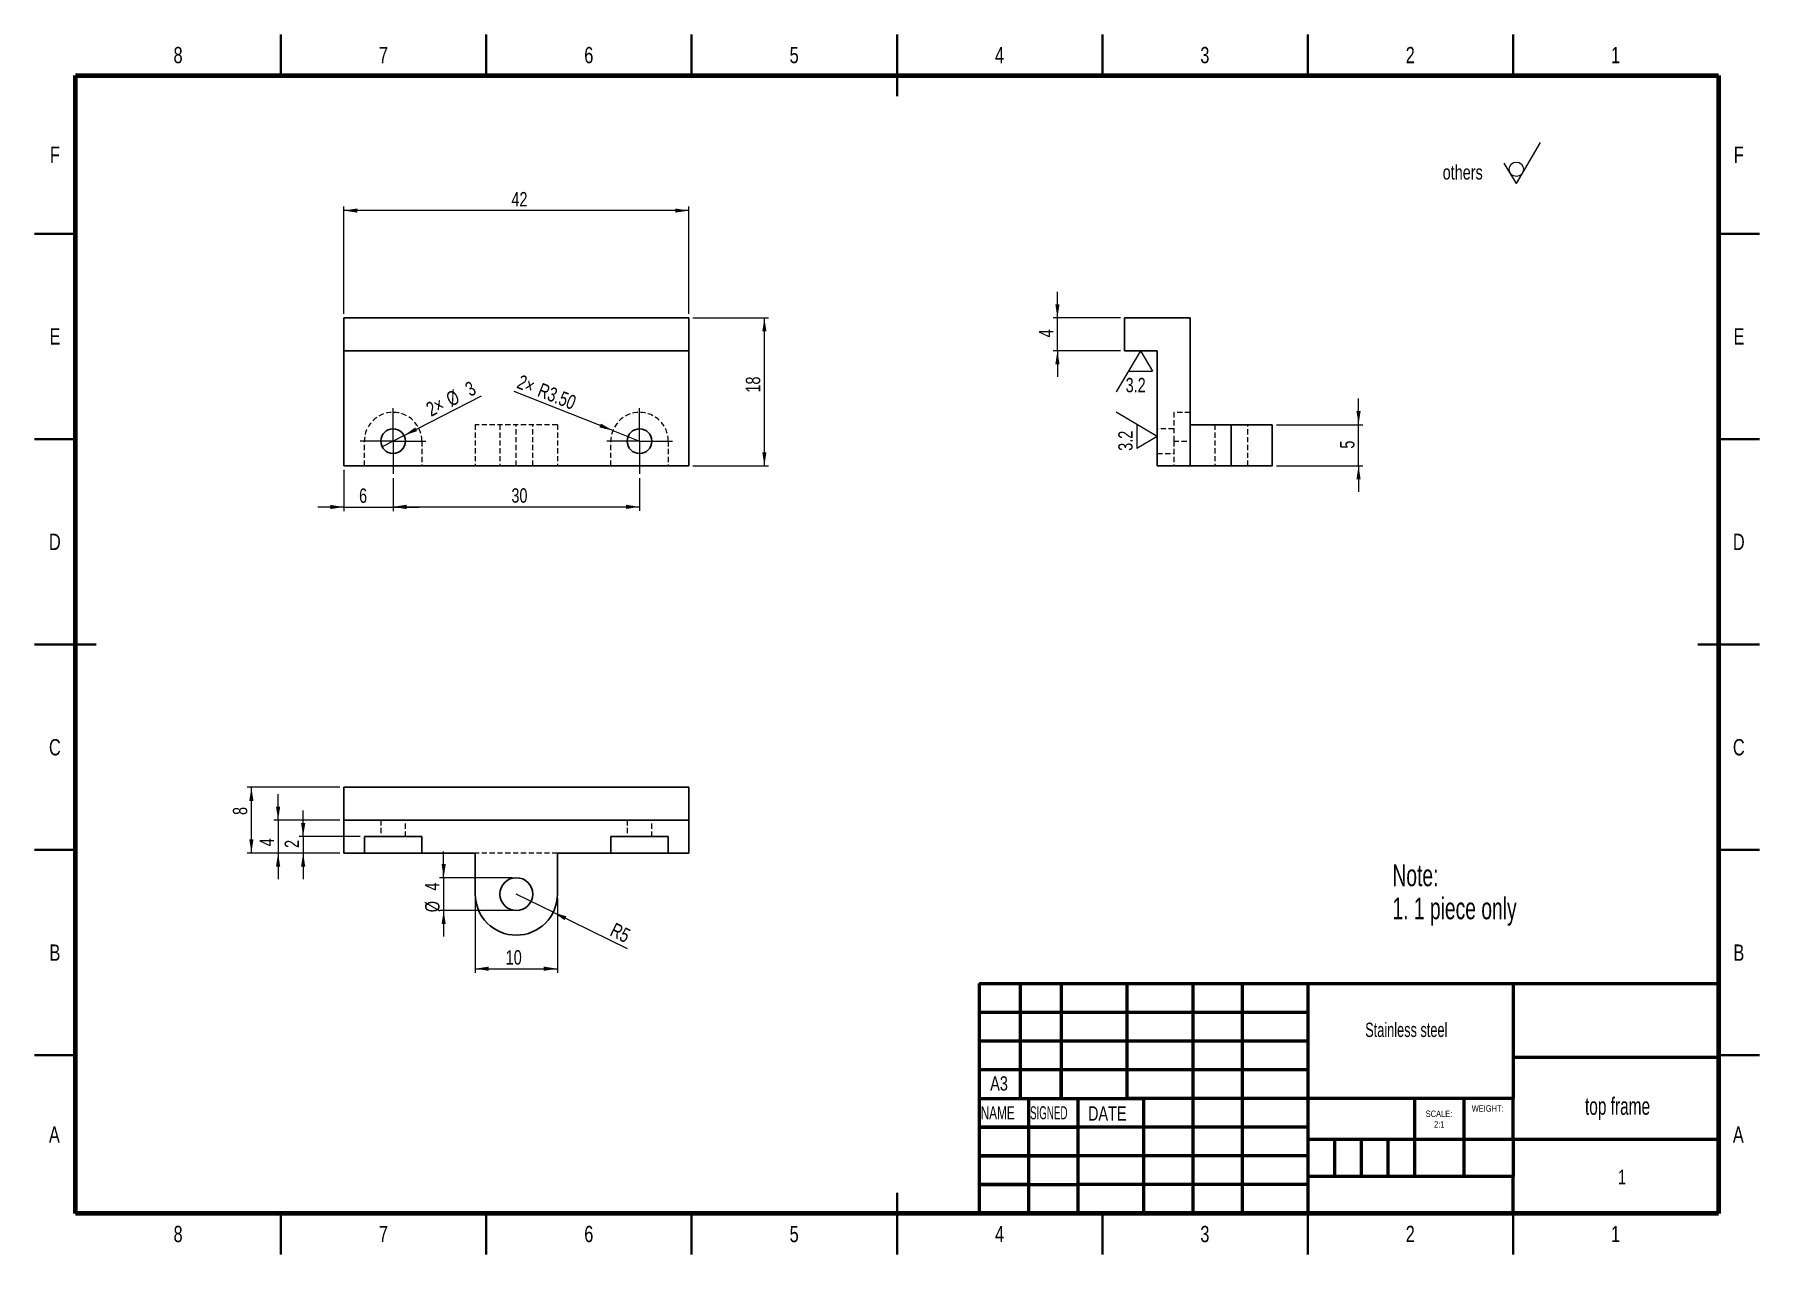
# Model space of a CAD drawing. Header units: millimetres. Extents: x 0 to 420, y 0 to 297.
import ezdxf

# ---------------------------------------------------------------- set-up
doc = ezdxf.new("R2010")
doc.units = ezdxf.units.MM
doc.linetypes.add('HIDDEN', pattern=[1.905, 1.27, -0.635])
doc.styles.add('SLDTEXTSTYLE0', font='TXT', dxfattribs={"width": 0.663})
doc.styles.add('SLDTEXTSTYLE1', font='TXT', dxfattribs={"width": 0.75})
doc.styles.add('SLDTEXTSTYLE2', font='TXT', dxfattribs={"width": 0.560419})
doc.styles.add('SLDTEXTSTYLE3', font='TXT', dxfattribs={"width": 0.67477})
doc.dimstyles.new('SLDDIMSTYLE0', dxfattribs={"dimtxt": 3.5, "dimasz": 3.302, "dimexe": 0, "dimexo": 0.0625, "dimgap": 0.875, "dimtad": 1, "dimlfac": 0.5, "dimrnd": 1e-09, "dimzin": 12, "dimdsep": 46, "dimtxsty": 'SLDTEXTSTYLE1', "dimsah": 1, "dimcen": 0.09, "dimadec": 0, "dimazin": 3, "dimtfac": 1, "dimtofl": 0, "dimtmove": 0, "dimatfit": 3, "dimfxl": 0, "dimfrac": 2, "dimtolj": 1, "dimtzin": 12, "dimarcsym": 0})
doc.dimstyles.new('SLDDIMSTYLE1', dxfattribs={"dimtxt": 3.5, "dimasz": 3.302, "dimexe": 0, "dimexo": 0.0625, "dimgap": 0.875, "dimtad": 1, "dimlfac": 0.5, "dimrnd": 1e-09, "dimzin": 12, "dimdsep": 46, "dimtxsty": 'SLDTEXTSTYLE1', "dimsah": 1, "dimcen": 0.09, "dimadec": 0, "dimazin": 3, "dimtfac": 1, "dimtmove": 0, "dimatfit": 0, "dimfxl": 0, "dimfrac": 2, "dimtolj": 1, "dimtzin": 12, "dimarcsym": 0})
doc.dimstyles.new('SLDDIMSTYLE2', dxfattribs={"dimtxt": 3.5, "dimasz": 3.302, "dimexe": 0, "dimexo": 0.0625, "dimgap": 0.875, "dimtad": 1, "dimlfac": 0.5, "dimrnd": 1e-09, "dimzin": 12, "dimdsep": 46, "dimtxsty": 'SLDTEXTSTYLE1', "dimblk1": 'NONE', "dimsah": 1, "dimcen": 0, "dimadec": 0, "dimazin": 3, "dimtfac": 1, "dimtmove": 0, "dimatfit": 3, "dimldrblk": 'NONE', "dimfxl": 0, "dimfrac": 2, "dimtolj": 1, "dimtzin": 12, "dimarcsym": 0})
doc.dimstyles.new('SLDDIMSTYLE3', dxfattribs={"dimtxt": 3.5, "dimasz": 3.302, "dimexe": 0, "dimexo": 0.0625, "dimgap": 0.875, "dimtad": 1, "dimlfac": 0.5, "dimrnd": 1e-09, "dimzin": 4, "dimdsep": 46, "dimtxsty": 'SLDTEXTSTYLE1', "dimsah": 1, "dimcen": 0, "dimadec": 0, "dimazin": 1, "dimtfac": 1, "dimtofl": 0, "dimtmove": 0, "dimatfit": 3, "dimfxl": 0, "dimfrac": 2, "dimtolj": 1, "dimtzin": 12, "dimarcsym": 0})
doc.dimstyles.new('SLDDIMSTYLE4', dxfattribs={"dimtxt": 3.5, "dimasz": 3.302, "dimexe": 0, "dimexo": 0.0625, "dimgap": 0.875, "dimtad": 1, "dimlfac": 0.5, "dimrnd": 1e-09, "dimzin": 12, "dimdsep": 46, "dimtxsty": 'SLDTEXTSTYLE1', "dimsah": 1, "dimcen": 0, "dimadec": 0, "dimazin": 3, "dimtfac": 1, "dimtofl": 0, "dimtmove": 0, "dimatfit": 3, "dimfxl": 0, "dimfrac": 2, "dimtolj": 1, "dimtzin": 12, "dimarcsym": 0})

# ---------------------------------------------------------------- blocks, each defined once
blk = doc.blocks.new('SW_NOTE_0')
at = {"color": 0, "linetype": 'Continuous', "lineweight": 0, "attachment_point": 1, "style": 'SLDTEXTSTYLE0'}
for s, insert, char_height in [('Note:', (0, 6.82), 5.292), ('1. 1 piece only', (0, -1.23), 5.2917)]:
    blk.add_mtext(s, dxfattribs=dict(at, insert=insert, char_height=char_height))
blk = doc.blocks.new('SW_NOTE_1')
at = {"color": 0, "linetype": 'Continuous', "lineweight": 0, "char_height": 1.587, "attachment_point": 2, "style": 'SLDTEXTSTYLE1'}
for s, insert in [('SCALE:', (3.4, 2.05)), ('2:1', (3.46, -0.54))]:
    blk.add_mtext(s, dxfattribs=dict(at, insert=insert))
blk = doc.blocks.new('SW_SFSYMBOL_0')
at = {"color": 0, "linetype": 'Continuous', "lineweight": 0}
for q in [(23.83, 10), (14.98, 5)]:
    blk.add_line((17.93, 0), q, dxfattribs=at)
blk.add_circle((17.93, 3.5), 1.75, dxfattribs=at)
at = {"color": 0, "linetype": 'Continuous', "lineweight": 0, "insert": (0, 4.51), "char_height": 3.5, "attachment_point": 1, "style": 'SLDTEXTSTYLE1'}
blk.add_mtext('others', dxfattribs=at)
blk = doc.blocks.new('_D')
at = {"color": 7, "linetype": 'Continuous', "lineweight": 18}
for p, q in [((75.31, 229.01), (75.31, 255.14)), ((159.31, 254.14), (75.31, 254.14)), ((159.31, 229.01), (159.31, 255.14))]:
    blk.add_line(p, q, dxfattribs=at)
for points in [[(75.31, 254.14), (78.61, 253.63), (78.61, 254.65)], [(159.31, 254.14), (156.01, 254.65), (156.01, 253.63)]]:
    blk.add_solid(points, dxfattribs=at)
at = {"color": 7, "linetype": 'Continuous', "lineweight": 18, "insert": (116.12, 258.65), "char_height": 3.5, "attachment_point": 1, "style": 'SLDTEXTSTYLE1'}
blk.add_mtext('42', dxfattribs=at)
blk = doc.blocks.new('_D_1')
at = {"color": 7, "linetype": 'Continuous', "lineweight": 18}
for p, q in [((160.31, 228.01), (178.71, 228.01)), ((177.71, 192.01), (177.71, 228.01)), ((160.31, 192.01), (178.71, 192.01))]:
    blk.add_line(p, q, dxfattribs=at)
for points in [[(177.71, 228.01), (177.2, 224.71), (178.21, 224.71)], [(177.71, 192.01), (178.21, 195.31), (177.2, 195.31)]]:
    blk.add_solid(points, dxfattribs=at)
at = {"color": 7, "linetype": 'Continuous', "lineweight": 18, "insert": (173.19, 209.83), "char_height": 3.5, "attachment_point": 1, "rotation": 90, "style": 'SLDTEXTSTYLE1'}
blk.add_mtext('18', dxfattribs=at)
blk = doc.blocks.new('_D_2')
at = {"color": 7, "linetype": 'Continuous', "lineweight": 18}
for p, q in [((87.31, 189.01), (87.31, 181.01)), ((147.31, 189.01), (147.31, 181.01)), ((87.31, 182.01), (147.31, 182.01))]:
    blk.add_line(p, q, dxfattribs=at)
for points in [[(87.31, 182.01), (90.61, 181.5), (90.61, 182.52)], [(147.31, 182.01), (144.01, 182.52), (144.01, 181.5)]]:
    blk.add_solid(points, dxfattribs=at)
at = {"color": 7, "linetype": 'Continuous', "lineweight": 18, "insert": (116.12, 186.52), "char_height": 3.5, "attachment_point": 1, "style": 'SLDTEXTSTYLE1'}
blk.add_mtext('30', dxfattribs=at)
blk = doc.blocks.new('_D_3')
at = {"color": 7, "linetype": 'Continuous', "lineweight": 18}
for p, q in [((75.31, 191.01), (75.31, 180.97)), ((87.31, 189.01), (87.31, 180.97)), ((75.31, 181.97), (68.96, 181.97)), ((75.31, 181.97), (87.31, 181.97)), ((87.31, 181.97), (93.66, 181.97))]:
    blk.add_line(p, q, dxfattribs=at)
for points in [[(75.31, 181.97), (72.01, 182.48), (72.01, 181.46)], [(87.31, 181.97), (90.61, 181.46), (90.61, 182.48)]]:
    blk.add_solid(points, dxfattribs=at)
at = {"color": 7, "linetype": 'Continuous', "lineweight": 18, "insert": (79.03, 186.48), "char_height": 3.5, "attachment_point": 1, "style": 'SLDTEXTSTYLE1'}
blk.add_mtext('6', dxfattribs=at)
blk = doc.blocks.new('_D_4')
at = {"color": 7, "linetype": 'Continuous', "lineweight": 18}
for q in [(108.86, 209.04), (84.64, 196.64)]:
    blk.add_line((89.98, 199.37), q, dxfattribs=at)
blk.add_solid([(89.98, 199.37), (93.15, 200.43), (92.69, 201.33)], dxfattribs=at)
at = {"color": 7, "linetype": 'Continuous', "lineweight": 18, "char_height": 3.5, "attachment_point": 1, "rotation": 27.1045, "style": 'SLDTEXTSTYLE1'}
for s, insert in [('%%c', (99.82, 209.44)), ('3', (104.49, 211.89)), ('2×', (94.97, 207.02))]:
    blk.add_mtext(s, dxfattribs=dict(at, insert=insert))
blk = doc.blocks.new('_NONE')
blk = doc.blocks.new('_D_5')
at = {"color": 7, "linetype": 'Continuous', "lineweight": 18}
for q in [(116.82, 210.11), (147.31, 198.01)]:
    blk.add_line((140.81, 200.59), q, dxfattribs=at)
blk.add_solid([(140.81, 200.59), (137.92, 202.28), (137.55, 201.34)], dxfattribs=at)
at = {"color": 7, "linetype": 'Continuous', "lineweight": 18, "char_height": 3.5, "attachment_point": 1, "rotation": 338.3449, "style": 'SLDTEXTSTYLE1'}
for s, insert in [('2×', (118.48, 214.29)), ('R3.50', (123.51, 212.29))]:
    blk.add_mtext(s, dxfattribs=dict(at, insert=insert))
blk = doc.blocks.new('SW_CENTERMARKSYMBOL_0')
at = {"color": 0, "linetype": 'Continuous', "lineweight": 0}
for p, q in [((0, 5), (0, 8)), ((0, 0), (0, 5)), ((-5, 0), (-8, 0)), ((0, 0), (-5, 0)), ((0, 0), (0, -5)), ((0, 0), (5, 0)), ((5, 0), (8, 0)), ((0, -5), (0, -8))]:
    blk.add_line(p, q, dxfattribs=at)
blk = doc.blocks.new('SW_CENTERMARKSYMBOL_1')
at = {"color": 0, "linetype": 'Continuous', "lineweight": 0}
for p, q in [((0, 5), (0, 8)), ((0, 0), (0, 5)), ((-5, 0), (-8, 0)), ((0, 0), (-5, 0)), ((0, 0), (0, -5)), ((0, 0), (5, 0)), ((5, 0), (8, 0)), ((0, -5), (0, -8))]:
    blk.add_line(p, q, dxfattribs=at)
blk = doc.blocks.new('_D_6')
at = {"color": 7, "linetype": 'Continuous', "lineweight": 18}
for p, q in [((249.06, 228.01), (249.06, 234.36)), ((264.38, 228.01), (248.06, 228.01)), ((249.06, 220.01), (249.06, 228.01)), ((264.38, 220.01), (248.06, 220.01)), ((249.06, 220.01), (249.06, 213.66))]:
    blk.add_line(p, q, dxfattribs=at)
for points in [[(249.06, 228.01), (249.57, 231.31), (248.55, 231.31)], [(249.06, 220.01), (248.55, 216.71), (249.57, 216.71)]]:
    blk.add_solid(points, dxfattribs=at)
at = {"color": 7, "linetype": 'Continuous', "lineweight": 18, "insert": (244.55, 223.27), "char_height": 3.5, "attachment_point": 1, "rotation": 90, "style": 'SLDTEXTSTYLE1'}
blk.add_mtext('4', dxfattribs=at)
blk = doc.blocks.new('_D_7')
at = {"color": 7, "linetype": 'Continuous', "lineweight": 18}
for p, q in [((322.38, 202.01), (322.38, 208.36)), ((302.38, 202.01), (323.38, 202.01)), ((322.38, 192.01), (322.38, 202.01)), ((302.38, 192.01), (323.38, 192.01)), ((322.38, 192.01), (322.38, 185.66))]:
    blk.add_line(p, q, dxfattribs=at)
for points in [[(322.38, 202.01), (322.88, 205.31), (321.87, 205.31)], [(322.38, 192.01), (321.87, 188.71), (322.88, 188.71)]]:
    blk.add_solid(points, dxfattribs=at)
at = {"color": 7, "linetype": 'Continuous', "lineweight": 18, "insert": (317.86, 196.18), "char_height": 3.5, "attachment_point": 1, "rotation": 90, "style": 'SLDTEXTSTYLE1'}
blk.add_mtext('5', dxfattribs=at)
blk = doc.blocks.new('SW_SFSYMBOL_1')
at = {"color": 0, "linetype": 'Continuous', "lineweight": 0}
for p, q in [((5, 3.51), (-5, 9.41)), ((0, 6.46), (0, 0.56)), ((5, 3.51), (0, 0.56))]:
    blk.add_line(p, q, dxfattribs=at)
at = {"color": 0, "linetype": 'Continuous', "lineweight": 0, "insert": (-4.51, 0), "char_height": 3.5, "attachment_point": 1, "rotation": 90, "style": 'SLDTEXTSTYLE1'}
blk.add_mtext('3.2', dxfattribs=at)
blk = doc.blocks.new('SW_SFSYMBOL_2')
at = {"color": 0, "linetype": 'Continuous', "lineweight": 0}
for p, q in [((3.6, 11.11), (-2.3, 1.11)), ((3.6, 11.11), (6.55, 6.11)), ((0.65, 6.11), (6.55, 6.11))]:
    blk.add_line(p, q, dxfattribs=at)
at = {"color": 0, "linetype": 'Continuous', "lineweight": 0, "insert": (0, 4.51), "char_height": 3.5, "attachment_point": 1, "style": 'SLDTEXTSTYLE1'}
blk.add_mtext('3.2', dxfattribs=at)
blk = doc.blocks.new('_D_8')
at = {"color": 7, "linetype": 'Continuous', "lineweight": 18}
for p, q in [((74.31, 113.73), (51.81, 113.73)), ((52.81, 97.73), (52.81, 113.73)), ((74.31, 97.73), (51.81, 97.73))]:
    blk.add_line(p, q, dxfattribs=at)
for points in [[(52.81, 113.73), (52.3, 110.43), (53.31, 110.43)], [(52.81, 97.73), (53.31, 101.04), (52.3, 101.04)]]:
    blk.add_solid(points, dxfattribs=at)
at = {"color": 7, "linetype": 'Continuous', "lineweight": 18, "insert": (48.3, 107), "char_height": 3.5, "attachment_point": 1, "rotation": 90, "style": 'SLDTEXTSTYLE1'}
blk.add_mtext('8', dxfattribs=at)
blk = doc.blocks.new('_D_9')
at = {"color": 7, "linetype": 'Continuous', "lineweight": 18}
for p, q in [((59.31, 105.73), (59.31, 112.08)), ((74.31, 105.73), (58.31, 105.73)), ((59.31, 105.73), (59.31, 97.73)), ((74.31, 97.73), (58.31, 97.73)), ((59.31, 97.73), (59.31, 91.38))]:
    blk.add_line(p, q, dxfattribs=at)
for points in [[(59.31, 105.73), (59.82, 109.04), (58.8, 109.04)], [(59.31, 97.73), (58.8, 94.43), (59.82, 94.43)]]:
    blk.add_solid(points, dxfattribs=at)
at = {"color": 7, "linetype": 'Continuous', "lineweight": 18, "insert": (54.8, 99.37), "char_height": 3.5, "attachment_point": 1, "rotation": 90, "style": 'SLDTEXTSTYLE1'}
blk.add_mtext('4', dxfattribs=at)
blk = doc.blocks.new('_D_10')
at = {"color": 7, "linetype": 'Continuous', "lineweight": 18}
for p, q in [((65.41, 101.73), (65.41, 108.08)), ((79.31, 101.73), (64.41, 101.73)), ((65.41, 101.73), (65.41, 97.73)), ((74.31, 97.73), (64.41, 97.73)), ((65.41, 97.73), (65.41, 91.38))]:
    blk.add_line(p, q, dxfattribs=at)
for points in [[(65.41, 101.73), (65.92, 105.04), (64.9, 105.04)], [(65.41, 97.73), (64.9, 94.43), (65.92, 94.43)]]:
    blk.add_solid(points, dxfattribs=at)
at = {"color": 7, "linetype": 'Continuous', "lineweight": 18, "insert": (60.9, 98.98), "char_height": 3.5, "attachment_point": 1, "rotation": 90, "style": 'SLDTEXTSTYLE1'}
blk.add_mtext('2', dxfattribs=at)
blk = doc.blocks.new('_D_11')
at = {"color": 7, "linetype": 'Continuous', "lineweight": 18}
for q in [(117.31, 87.73), (144.28, 74.47)]:
    blk.add_line((126.29, 83.32), q, dxfattribs=at)
blk.add_solid([(126.29, 83.32), (129.02, 81.41), (129.47, 82.32)], dxfattribs=at)
at = {"color": 7, "linetype": 'Continuous', "lineweight": 18, "insert": (141.4, 80.9), "char_height": 3.5, "attachment_point": 1, "rotation": 333.8111, "style": 'SLDTEXTSTYLE1'}
blk.add_mtext('R5', dxfattribs=at)
blk = doc.blocks.new('_D_12')
at = {"color": 7, "linetype": 'Continuous', "lineweight": 18}
for p, q in [((99.62, 91.73), (99.62, 98.08)), ((116.31, 91.73), (98.62, 91.73)), ((99.62, 91.73), (99.62, 83.73)), ((116.31, 83.73), (98.62, 83.73)), ((99.62, 83.73), (99.62, 77.38))]:
    blk.add_line(p, q, dxfattribs=at)
for points in [[(99.62, 91.73), (100.13, 95.04), (99.12, 95.04)], [(99.62, 83.73), (99.12, 80.43), (100.13, 80.43)]]:
    blk.add_solid(points, dxfattribs=at)
at = {"color": 7, "linetype": 'Continuous', "lineweight": 18, "char_height": 3.5, "attachment_point": 1, "rotation": 90, "style": 'SLDTEXTSTYLE1'}
for s, insert in [('4', (95.06, 88.6)), ('%%c', (95.11, 83.32))]:
    blk.add_mtext(s, dxfattribs=dict(at, insert=insert))
blk = doc.blocks.new('_D_13')
at = {"color": 7, "linetype": 'Continuous', "lineweight": 18}
for p, q in [((107.31, 86.73), (107.31, 68.57)), ((127.31, 86.73), (127.31, 68.57)), ((107.31, 69.57), (127.31, 69.57))]:
    blk.add_line(p, q, dxfattribs=at)
for points in [[(107.31, 69.57), (110.61, 69.06), (110.61, 70.08)], [(127.31, 69.57), (124.01, 70.08), (124.01, 69.06)]]:
    blk.add_solid(points, dxfattribs=at)
at = {"color": 7, "linetype": 'Continuous', "lineweight": 18, "insert": (114.73, 74.08), "char_height": 3.5, "attachment_point": 1, "style": 'SLDTEXTSTYLE1'}
blk.add_mtext('10', dxfattribs=at)

msp = doc.modelspace()

# ---------------------------------------------------------------- linework, layer by layer
at = {"color": 7, "linetype": 'Continuous', "lineweight": 35}
for p, q in [((60, 287), (60, 297)), ((110, 287), (110, 297)), ((160, 287), (160, 297)), ((210, 297), (210, 282)), ((210, 287), (210, 297)), ((260, 287), (260, 297)), ((310, 287), (310, 297)), ((360, 287), (360, 297)), ((10, 248.5), (0, 248.5)), ((410, 248.5), (420, 248.5)), ((10, 198.5), (0, 198.5)), ((410, 198.5), (420, 198.5)), ((0, 148.5), (15, 148.5)), ((10, 148.5), (0, 148.5)), ((420, 148.5), (405, 148.5)), ((410, 148.5), (420, 148.5)), ((10, 98.5), (0, 98.5)), ((410, 98.5), (420, 98.5)), ((10, 48.5), (0, 48.5)), ((410, 48.5), (420, 48.5)), ((210, 0), (210, 15)), ((60, 10), (60, 0)), ((110, 10), (110, 0)), ((160, 10), (160, 0)), ((210, 10), (210, 0)), ((260, 10), (260, 0)), ((310, 10), (310, 0)), ((360, 10), (360, 0))]:
    msp.add_line(p, q, dxfattribs=at)
at = {"color": 7, "linetype": 'Continuous', "lineweight": 70}
for p, q in [((10, 10), (10, 287)), ((10, 287), (410, 287)), ((410, 287), (410, 10)), ((410, 10), (10, 10))]:
    msp.add_line(p, q, dxfattribs=at)
at = {"color": 7, "linetype": 'Continuous', "lineweight": 25}
for p, q in [((75.312, 228.008), (75.312, 220.008)), ((159.312, 228.008), (75.312, 228.008)), ((159.312, 220.008), (159.312, 228.008)), ((265.382, 228.008), (281.382, 228.008)), ((265.382, 220.008), (265.382, 228.008)), ((281.382, 192.008), (281.382, 228.008)), ((159.312, 220.008), (75.312, 220.008)), ((75.312, 220.008), (75.312, 192.008)), ((159.312, 192.008), (159.312, 220.008)), ((273.382, 220.008), (265.382, 220.008)), ((273.382, 192.008), (273.382, 220.008)), ((291.382, 202.008), (281.382, 202.008)), ((291.382, 192.008), (291.382, 202.008)), ((291.382, 202.008), (301.382, 202.008)), ((301.382, 192.008), (301.382, 202.008)), ((75.312, 192.008), (159.312, 192.008)), ((273.382, 192.008), (281.382, 192.008)), ((291.382, 192.008), (281.382, 192.008)), ((301.382, 192.008), (291.382, 192.008)), ((159.312, 113.734), (75.312, 113.734)), ((75.312, 105.734), (75.312, 113.734)), ((159.312, 105.734), (159.312, 113.734)), ((75.312, 105.734), (159.312, 105.734)), ((75.312, 105.734), (75.312, 97.734)), ((159.312, 105.734), (159.312, 97.734)), ((94.312, 101.734), (80.312, 101.734)), ((80.312, 101.734), (80.312, 97.734)), ((94.312, 101.734), (94.312, 97.734)), ((154.312, 101.734), (140.312, 101.734)), ((140.312, 101.734), (140.312, 97.734)), ((154.312, 101.734), (154.312, 97.734)), ((75.312, 97.734), (80.312, 97.734)), ((80.312, 97.734), (94.312, 97.734)), ((94.312, 97.734), (107.312, 97.734)), ((107.312, 97.734), (107.312, 87.734)), ((127.312, 87.734), (127.312, 97.734)), ((127.312, 97.734), (140.312, 97.734)), ((140.312, 97.734), (154.312, 97.734)), ((154.312, 97.734), (159.312, 97.734))]:
    msp.add_line(p, q, dxfattribs=at)
at = {"color": 7, "linetype": 'HIDDEN', "lineweight": 18}
for p, q in [((127.312, 202.008), (107.312, 202.008)), ((107.312, 202.008), (107.312, 192.008)), ((113.312, 202.008), (113.312, 192.008)), ((117.312, 192.008), (117.312, 202.008)), ((121.312, 192.008), (121.312, 202.008)), ((127.312, 202.008), (127.312, 192.008)), ((277.382, 205.008), (277.382, 198.008)), ((281.382, 205.008), (277.382, 205.008)), ((287.382, 202.008), (287.382, 192.008)), ((291.382, 202.008), (291.382, 192.008)), ((295.382, 192.008), (295.382, 202.008)), ((80.312, 192.008), (80.312, 198.008)), ((94.312, 198.008), (94.312, 192.008)), ((140.312, 192.008), (140.312, 198.008)), ((154.312, 198.008), (154.312, 192.008)), ((277.382, 201.008), (273.382, 201.008)), ((277.382, 198.008), (281.382, 198.008)), ((277.382, 198.008), (277.382, 192.008)), ((273.382, 195.008), (277.382, 195.008)), ((84.312, 105.734), (84.312, 101.734)), ((90.312, 101.734), (90.312, 105.734)), ((144.312, 105.734), (144.312, 101.734)), ((150.312, 101.734), (150.312, 105.734)), ((127.312, 97.734), (107.312, 97.734))]:
    msp.add_line(p, q, dxfattribs=at)
at = {"color": 7, "linetype": 'Continuous', "lineweight": 50}
for p, q in [((230, 66), (410, 66)), ((230, 66), (230, 10)), ((240, 66), (240, 38)), ((250, 66), (250, 38)), ((266, 38), (266, 66)), ((282, 66), (282, 10)), ((294, 66), (294, 10)), ((310, 66), (310, 10)), ((360, 66), (360, 38)), ((230, 59), (310, 59)), ((230, 59), (240, 59)), ((230, 52), (310, 52)), ((230, 52), (240, 52)), ((360, 48), (410, 48)), ((230, 45), (310, 45)), ((230, 45), (240, 45)), ((240, 45), (240, 38)), ((250, 38), (250, 45)), ((230, 38), (240, 38)), ((230, 38), (242, 38)), ((240, 38), (250, 38)), ((242, 38), (242, 31)), ((242, 38), (254, 38)), ((242, 38), (242, 31)), ((250, 38), (266, 38)), ((254, 38), (254, 31)), ((254, 38), (270, 38)), ((282, 38), (266, 38)), ((270, 38), (270, 31)), ((294, 38), (282, 38)), ((310, 38), (294, 38)), ((360, 38), (310, 38)), ((336, 38), (336, 28)), ((348, 38), (348, 19)), ((360, 28), (360, 38)), ((230, 31), (242, 31)), ((242, 31), (230, 31)), ((242, 31), (242, 24)), ((242, 31), (254, 31)), ((254, 31), (242, 31)), ((242, 31), (242, 24)), ((254, 31), (254, 24)), ((270, 31), (254, 31)), ((270, 31), (270, 24)), ((282, 31), (270, 31)), ((294, 31), (282, 31)), ((310, 31), (294, 31)), ((410, 28), (310, 28)), ((316.5, 28), (316.5, 19)), ((323, 28), (323, 19)), ((329.5, 28), (329.5, 19)), ((336, 28), (336, 19)), ((360, 28), (360, 19)), ((242, 24), (230, 24)), ((230, 24), (242, 24)), ((242, 24), (242, 17)), ((254, 24), (242, 24)), ((242, 24), (254, 24)), ((242, 24), (242, 17)), ((254, 24), (254, 17)), ((270, 24), (254, 24)), ((270, 24), (270, 17)), ((282, 24), (270, 24)), ((294, 24), (282, 24)), ((310, 24), (294, 24)), ((230, 17), (242, 17)), ((242, 17), (230, 17)), ((242, 17), (242, 10)), ((242, 17), (254, 17)), ((242, 17), (254, 17)), ((242, 17), (242, 10)), ((254, 17), (254, 10)), ((270, 17), (254, 17)), ((270, 17), (270, 10)), ((282, 17), (270, 17)), ((294, 17), (282, 17)), ((310, 17), (294, 17)), ((316.5, 19), (310, 19)), ((323, 19), (316.5, 19)), ((329.5, 19), (323, 19)), ((336, 19), (329.5, 19)), ((348, 19), (336, 19)), ((360, 19), (336, 19)), ((360, 10), (360, 19))]:
    msp.add_line(p, q, dxfattribs=at)
at = {"color": 7, "linetype": 'Continuous', "lineweight": 25}
for centre, radius in [((87.312, 198.008), 3), ((147.312, 198.008), 3), ((117.312, 87.734), 4)]:
    msp.add_circle(centre, radius, dxfattribs=at)
at = {"color": 7, "linetype": 'HIDDEN', "lineweight": 18}
for centre in [(87.312, 198.008), (147.312, 198.008)]:
    msp.add_arc(centre, 7, 0, 180, dxfattribs=at)
at = {"color": 7, "linetype": 'Continuous', "lineweight": 25}
for start, end in [(180, 270), (270, 0)]:
    msp.add_arc((117.312, 87.734), 10, start, end, dxfattribs=at)

# ---------------------------------------------------------------- block references
at = {"color": 7, "linetype": 'Continuous', "lineweight": 0}
for name, p in [('SW_SFSYMBOL_0', (342.865, 260.688)), ('SW_SFSYMBOL_2', (265.674, 208.901)), ('SW_CENTERMARKSYMBOL_1', (87.312, 198.008)), ('SW_CENTERMARKSYMBOL_0', (147.312, 198.008)), ('SW_SFSYMBOL_1', (268.383, 195.652)), ('SW_NOTE_0', (330.619, 88.133)), ('SW_NOTE_1', (338.564, 33))]:
    msp.add_blockref(name, p, dxfattribs=at)

# ---------------------------------------------------------------- texts
for s, insert, char_height, attachment_point, style in [('8', (34.96, 293.974), 3.969, 2, 'SLDTEXTSTYLE1'), ('6', (134.96, 293.974), 3.969, 2, 'SLDTEXTSTYLE1'), ('3', (284.96, 293.974), 3.969, 2, 'SLDTEXTSTYLE1'), ('2', (334.96, 293.974), 3.969, 2, 'SLDTEXTSTYLE1'), ('7', (84.96, 293.974), 3.969, 2, 'SLDTEXTSTYLE1'), ('5', (184.96, 293.974), 3.969, 2, 'SLDTEXTSTYLE1'), ('4', (234.96, 293.974), 3.969, 2, 'SLDTEXTSTYLE1'), ('1', (384.96, 293.974), 3.969, 2, 'SLDTEXTSTYLE1'), ('F', (4.958, 269.724), 3.969, 2, 'SLDTEXTSTYLE1'), ('F', (414.958, 269.724), 3.969, 2, 'SLDTEXTSTYLE1'), ('E', (5.008, 225.474), 3.969, 2, 'SLDTEXTSTYLE1'), ('E', (415.008, 225.474), 3.969, 2, 'SLDTEXTSTYLE1'), ('D', (4.953, 175.474), 3.969, 2, 'SLDTEXTSTYLE1'), ('D', (414.953, 175.474), 3.969, 2, 'SLDTEXTSTYLE1'), ('C', (4.959, 125.474), 3.969, 2, 'SLDTEXTSTYLE1'), ('C', (414.959, 125.474), 3.969, 2, 'SLDTEXTSTYLE1'), ('B', (4.971, 75.474), 3.969, 2, 'SLDTEXTSTYLE1'), ('B', (414.971, 75.474), 3.969, 2, 'SLDTEXTSTYLE1'), ('Stainless steel', (334, 56.448), 3.5, 2, 'SLDTEXTSTYLE0'), ('A3', (234.846, 43.391), 3.5, 2, 'SLDTEXTSTYLE1'), ('top frame', (377.508, 38.248), 4.2333, 1, 'SLDTEXTSTYLE0'), ('NAME', (230.374, 36.086), 3.175, 1, 'SLDTEXTSTYLE3'), ('SIGNED', (242.391, 36.086), 3.175, 1, 'SLDTEXTSTYLE2'), ('DATE', (256.52, 36.084), 3.5, 1, 'SLDTEXTSTYLE1'), ('WEIGHT:', (353.821, 36.34), 1.5875, 2, 'SLDTEXTSTYLE1'), ('A', (4.84, 31.168), 3.969, 2, 'SLDTEXTSTYLE1'), ('A', (414.84, 31.168), 3.969, 2, 'SLDTEXTSTYLE1'), ('1', (385.55, 20.612), 3.5, 1, 'SLDTEXTSTYLE1'), ('8', (34.96, 6.974), 3.969, 2, 'SLDTEXTSTYLE1'), ('7', (84.96, 6.974), 3.969, 2, 'SLDTEXTSTYLE1'), ('6', (134.96, 6.974), 3.969, 2, 'SLDTEXTSTYLE1'), ('5', (184.96, 6.974), 3.969, 2, 'SLDTEXTSTYLE1'), ('4', (234.96, 6.974), 3.969, 2, 'SLDTEXTSTYLE1'), ('3', (284.96, 6.974), 3.969, 2, 'SLDTEXTSTYLE1'), ('2', (334.96, 6.974), 3.969, 2, 'SLDTEXTSTYLE1'), ('1', (384.96, 6.974), 3.969, 2, 'SLDTEXTSTYLE1')]:
    msp.add_mtext(s, dxfattribs=dict(at, insert=insert, char_height=char_height, attachment_point=attachment_point, style=style))

# ---------------------------------------------------------------- dimensions: what is measured, and where the dimension line sits
at = {"color": 7, "linetype": 'Continuous', "lineweight": 18}
for base, p1, p2, dimstyle, picture, middle in [((75.312, 254.139), (159.312, 228.008), (75.312, 228.008), 'SLDDIMSTYLE0', '_D', (118.702, 254.139)), ((87.312, 181.968), (75.312, 192.008), (87.312, 190.008), 'SLDDIMSTYLE1', '_D_3', (80.327, 181.968)), ((147.312, 182.008), (87.312, 190.008), (147.312, 190.008), 'SLDDIMSTYLE0', '_D_2', (118.702, 182.008)), ((127.312, 69.567), (107.312, 87.734), (127.312, 87.734), 'SLDDIMSTYLE1', '_D_13', (117.314, 69.567))]:
    dim = msp.add_linear_dim(base=base, p1=p1, p2=p2, dimstyle=dimstyle, dxfattribs=at)
    dim.commit()
    dim.dimension.update_dxf_attribs({"geometry": picture, "text_midpoint": middle, "dimtype": 160})
for base, p1, p2, dimstyle, picture, middle in [((249.062, 228.008), (265.382, 220.008), (265.382, 228.008), 'SLDDIMSTYLE1', '_D_6', (249.062, 224.562)), ((177.706, 228.008), (159.312, 192.008), (159.312, 228.008), 'SLDDIMSTYLE0', '_D_1', (177.706, 212.413)), ((322.376, 202.008), (301.382, 192.008), (301.382, 202.008), 'SLDDIMSTYLE1', '_D_7', (322.376, 197.476)), ((52.807, 113.734), (75.312, 97.734), (75.312, 113.734), 'SLDDIMSTYLE1', '_D_8', (52.807, 108.292)), ((59.312, 97.734), (75.312, 105.734), (75.312, 97.734), 'SLDDIMSTYLE1', '_D_9', (59.312, 100.658)), ((65.41, 97.734), (80.312, 101.734), (75.312, 97.734), 'SLDDIMSTYLE1', '_D_10', (65.41, 100.27))]:
    dim = msp.add_linear_dim(base=base, p1=p1, p2=p2, angle=90, dimstyle=dimstyle, dxfattribs=at)
    dim.commit()
    dim.dimension.update_dxf_attribs({"geometry": picture, "text_midpoint": middle, "dimtype": 160})
dim = msp.add_radius_dim(center=(147.312, 198.008), mpoint=(140.806, 200.591), text='2×<>', dimstyle='SLDDIMSTYLE3', dxfattribs=at)
dim.commit()
dim.dimension.update_dxf_attribs({"geometry": '_D_5', "text_midpoint": (124.715, 206.98), "dimtype": 164})
dim = msp.add_diameter_dim_2p(p1=(84.641, 196.641), p2=(89.982, 199.375), text='2×<>', dimstyle='SLDDIMSTYLE2', dxfattribs=at)
dim.commit()
dim.dimension.update_dxf_attribs({"geometry": '_D_4', "text_midpoint": (103.141, 206.11), "dimtype": 163})
dim = msp.add_linear_dim(base=(99.624, 83.734), p1=(117.312, 91.734), p2=(117.312, 83.734), angle=90, text='%%c<>', dimstyle='SLDDIMSTYLE1', dxfattribs=at)
dim.commit()
dim.dimension.update_dxf_attribs({"geometry": '_D_12', "text_midpoint": (99.624, 87.257), "dimtype": 160})
dim = msp.add_radius_dim(center=(117.312, 87.734), mpoint=(126.285, 83.321), dimstyle='SLDDIMSTYLE4', dxfattribs=at)
dim.commit()
dim.dimension.update_dxf_attribs({"geometry": '_D_11', "text_midpoint": (141.975, 75.604), "dimtype": 164})

doc.saveas('drawing.dxf')
